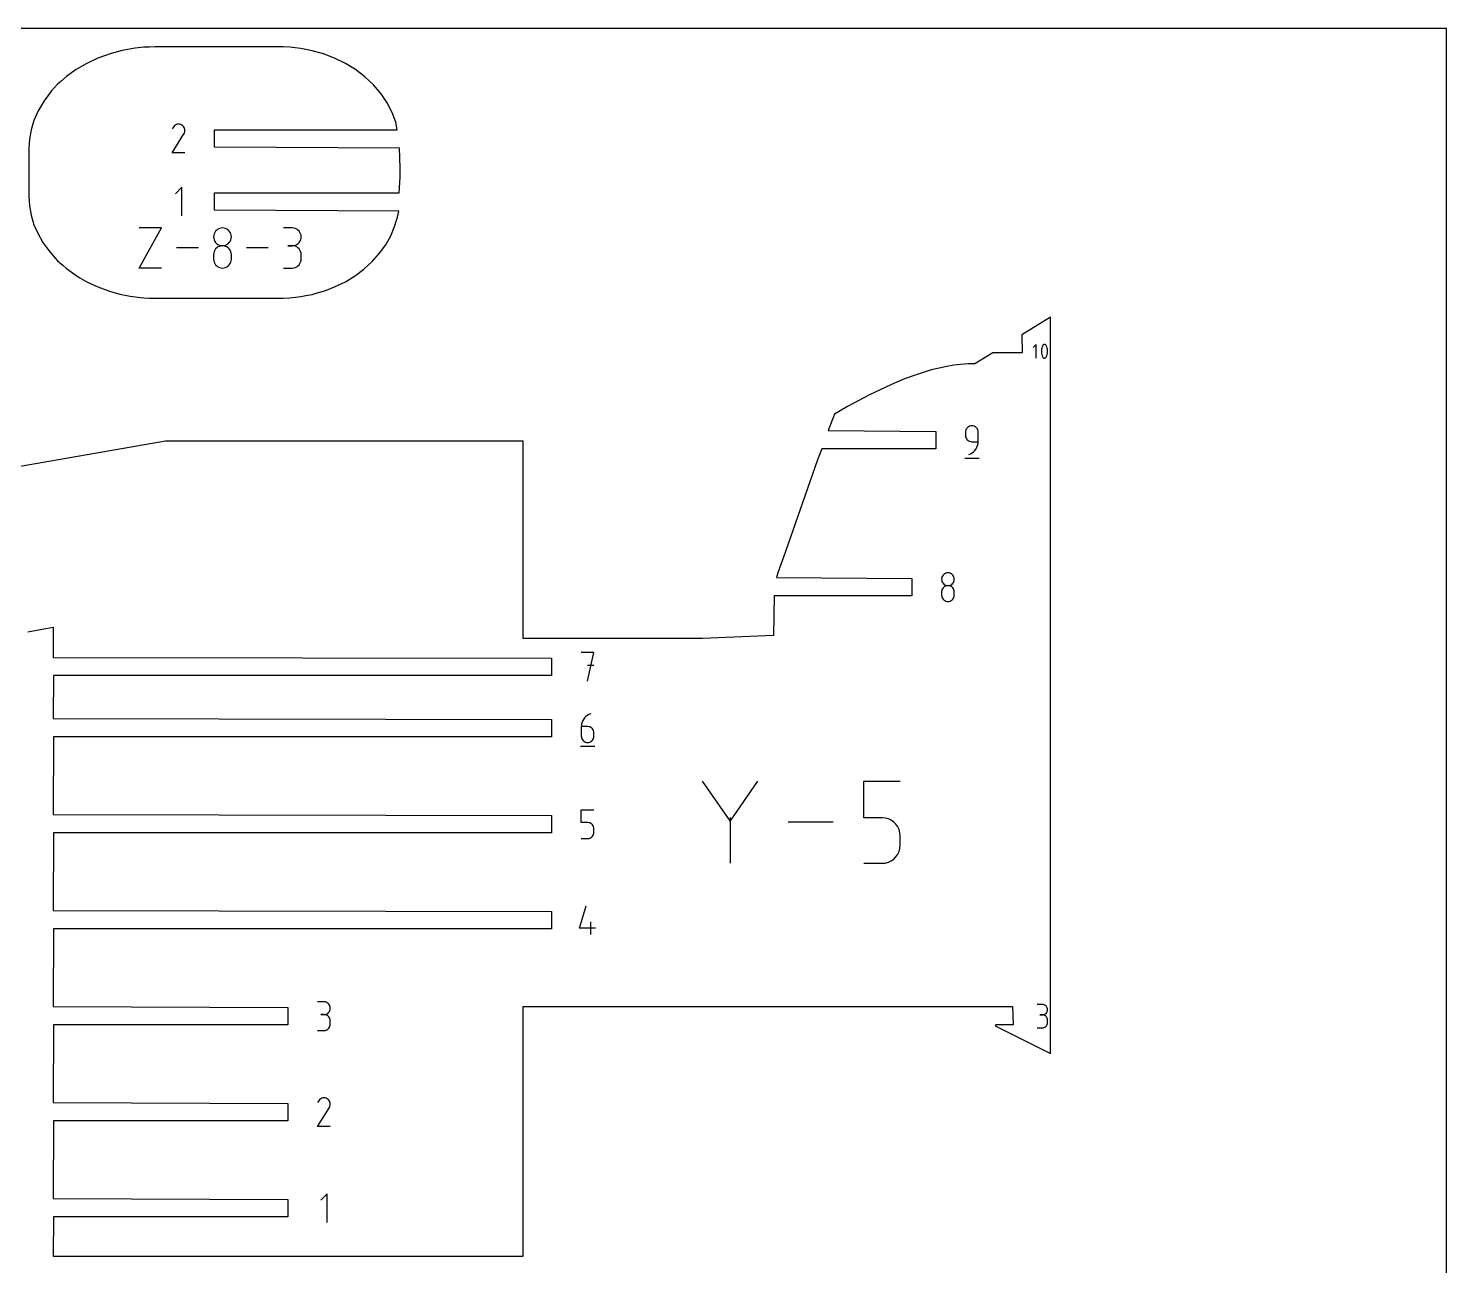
# Model space of a CAD drawing. Extents: x 0 to 450, y 0 to 500.
# Drawn here: x 212.2 to 450, y 292.6 to 500 of the extents above; entities that cross this region are included whole.
import ezdxf

# ---------------------------------------------------------------- set-up
doc = ezdxf.new("R2010")
doc.units = 0

msp = doc.modelspace()

# ---------------------------------------------------------------- linework, layer by layer
at = {"layer": 'annotation', "color": 1}
for p, q in [((236.49771, 483.406353), (236.357737, 483.137847)), ((236.608789, 483.563866), (236.49771, 483.406353)), ((236.74206, 483.695352), (236.608789, 483.563866)), ((236.893468, 483.799759), (236.74206, 483.695352)), ((237.058961, 483.876034), (236.893468, 483.799759)), ((237.234485, 483.923124), (237.058961, 483.876034)), ((237.415987, 483.939977), (237.234485, 483.923124)), ((237.599414, 483.925538), (237.415987, 483.939977)), ((237.780713, 483.878756), (237.599414, 483.925538)), ((237.955831, 483.798577), (237.780713, 483.878756)), ((238.112455, 483.687359), (237.955831, 483.798577)), ((237.955831, 483.798577), (237.955831, 483.798577)), ((238.24341, 483.553898), (238.112455, 483.687359)), ((238.347531, 483.402284), (238.24341, 483.553898)), ((238.423654, 483.236608), (238.347531, 483.402284)), ((238.470614, 483.06096), (238.423654, 483.236608)), ((238.424874, 482.515088), (238.472388, 482.69611)), ((238.487247, 482.879431), (238.470614, 483.06096)), ((238.472388, 482.69611), (238.487247, 482.879431)), ((236.354727, 479.140055), (238.324576, 482.311257)), ((238.324576, 482.311257), (238.32693, 482.314171)), ((238.324576, 482.311257), (238.324576, 482.311257)), ((238.32693, 482.314171), (238.329189, 482.31711)), ((238.329189, 482.31711), (238.331365, 482.320098)), ((238.331365, 482.320098), (238.333475, 482.323161)), ((238.333475, 482.323161), (238.335532, 482.326323)), ((238.335532, 482.326323), (238.337553, 482.329608)), ((238.337553, 482.329608), (238.339551, 482.333042)), ((238.339551, 482.333042), (238.341541, 482.33665)), ((238.341541, 482.33665), (238.34354, 482.340456)), ((238.34354, 482.340456), (238.424874, 482.515088)), ((238.34354, 482.340456), (238.34354, 482.340456)), ((238.486522, 479.140055), (236.354727, 479.140055)), ((237.954905, 473.35857), (236.887804, 472.291167)), ((237.954905, 468.55857), (237.954905, 473.35857)), ((230.84086, 459.82854), (234.572944, 466.55)), ((234.572944, 466.55), (230.84086, 466.55)), ((243.640621, 466.01058), (243.493247, 465.802476)), ((243.820606, 466.190424), (243.640621, 466.01058)), ((244.028959, 466.337736), (243.820606, 466.190424)), ((244.261438, 466.448247), (244.028959, 466.337736)), ((244.513799, 466.517685), (244.261438, 466.448247)), ((244.781799, 466.54178), (244.513799, 466.517685)), ((245.049799, 466.517685), (244.781799, 466.54178)), ((244.781799, 466.54178), (244.781799, 466.54178)), ((245.30216, 466.448247), (245.049799, 466.517685)), ((245.534638, 466.337736), (245.30216, 466.448247)), ((245.742991, 466.190424), (245.534638, 466.337736)), ((245.922977, 466.01058), (245.742991, 466.190424)), ((246.070351, 465.802476), (245.922977, 466.01058)), ((256.483234, 466.542202), (254.990653, 466.542202)), ((256.751678, 466.518107), (256.483234, 466.542202)), ((257.004275, 466.448668), (256.751678, 466.518107)), ((257.236823, 466.338158), (257.004275, 466.448668)), ((257.445121, 466.190845), (257.236823, 466.338158)), ((257.624967, 466.011002), (257.445121, 466.190845)), ((257.772161, 465.802898), (257.624967, 466.011002)), ((243.313302, 465.318569), (243.289218, 465.051307)), ((243.289218, 465.051307), (243.289218, 465.051307)), ((243.289218, 465.051307), (243.313316, 464.782791)), ((243.382726, 465.570382), (243.313302, 465.318569)), ((243.313316, 464.782791), (243.382775, 464.53)), ((243.493247, 465.802476), (243.382726, 465.570382)), ((243.382775, 464.53), (243.49334, 464.297172)), ((243.49334, 464.297172), (243.64076, 464.088542)), ((243.64076, 464.088542), (243.82078, 463.908346)), ((243.82078, 463.908346), (244.029147, 463.760819)), ((244.029147, 463.760819), (244.261608, 463.650199)), ((244.261608, 463.650199), (244.51391, 463.58072)), ((245.049688, 463.58072), (245.30199, 463.650199)), ((245.30199, 463.650199), (245.534451, 463.760819)), ((245.534451, 463.760819), (245.742818, 463.908346)), ((245.742818, 463.908346), (245.922838, 464.088542)), ((245.922838, 464.088542), (246.070257, 464.297172)), ((246.070257, 464.297172), (246.180823, 464.53)), ((246.180871, 465.570382), (246.070351, 465.802476)), ((246.180823, 464.53), (246.250281, 464.782791)), ((246.250295, 465.318569), (246.180871, 465.570382)), ((246.250281, 464.782791), (246.274379, 465.051307)), ((246.274379, 465.051307), (246.250295, 465.318569)), ((246.274379, 465.051307), (246.274379, 465.051307)), ((256.751678, 463.581142), (257.004275, 463.65062)), ((257.004275, 463.65062), (257.236823, 463.761241)), ((257.236823, 463.761241), (257.445121, 463.908767)), ((257.445121, 463.908767), (257.624967, 464.088963)), ((257.624967, 464.088963), (257.772161, 464.297594)), ((257.882501, 465.570804), (257.772161, 465.802898)), ((257.772161, 464.297594), (257.882501, 464.530422)), ((257.951786, 465.318991), (257.882501, 465.570804)), ((257.882501, 464.530422), (257.951786, 464.783212)), ((257.975815, 465.051729), (257.951786, 465.318991)), ((257.951786, 464.783212), (257.975815, 465.051729)), ((257.975815, 465.051729), (257.975815, 465.051729)), ((240.769303, 463.18927), (237.094124, 463.18927)), ((243.313302, 462.330744), (243.289218, 462.062353)), ((243.289218, 462.062353), (243.289218, 461.318802)), ((243.289218, 461.318802), (243.289218, 461.318802)), ((243.289218, 461.318802), (243.313316, 461.05043)), ((243.382726, 462.583436), (243.313302, 462.330744)), ((243.493247, 462.816191), (243.382726, 462.583436)), ((243.640621, 463.024769), (243.493247, 462.816191)), ((243.820606, 463.20493), (243.640621, 463.024769)), ((244.028959, 463.352435), (243.820606, 463.20493)), ((244.261438, 463.463044), (244.028959, 463.352435)), ((244.513799, 463.532519), (244.261438, 463.463044)), ((244.781799, 463.556619), (244.513799, 463.532519)), ((244.51391, 463.58072), (244.781799, 463.556619)), ((244.781799, 463.556619), (245.049688, 463.58072)), ((245.049799, 463.532533), (244.781799, 463.556619)), ((244.781799, 463.556619), (244.781799, 463.556619)), ((244.781799, 463.556619), (244.781799, 463.556619)), ((245.30216, 463.463093), (245.049799, 463.532533)), ((245.534638, 463.352528), (245.30216, 463.463093)), ((245.742991, 463.205069), (245.534638, 463.352528)), ((245.922977, 463.024942), (245.742991, 463.205069)), ((246.070351, 462.816378), (245.922977, 463.024942)), ((246.180871, 462.583606), (246.070351, 462.816378)), ((246.250295, 462.330855), (246.180871, 462.583606)), ((246.250281, 461.05043), (246.274379, 461.318802)), ((246.274379, 462.062353), (246.250295, 462.330855)), ((246.274379, 461.318802), (246.274379, 462.062353)), ((246.274379, 462.062353), (246.274379, 462.062353)), ((252.470738, 463.18927), (248.795559, 463.18927)), ((256.483234, 463.557041), (255.73589, 463.557041)), ((255.73589, 463.557041), (256.483234, 463.557041)), ((256.483234, 463.557041), (256.751678, 463.581142)), ((256.751678, 463.532946), (256.483234, 463.557041)), ((256.483234, 463.557041), (256.483234, 463.557041)), ((257.004275, 463.463507), (256.751678, 463.532946)), ((257.236823, 463.352997), (257.004275, 463.463507)), ((257.445121, 463.205684), (257.236823, 463.352997)), ((257.624967, 463.025841), (257.445121, 463.205684)), ((257.772161, 462.817737), (257.624967, 463.025841)), ((257.882501, 462.585643), (257.772161, 462.817737)), ((257.951786, 462.333829), (257.882501, 462.585643)), ((257.975815, 462.066568), (257.951786, 462.333829)), ((257.951786, 461.051851), (257.975815, 461.319224)), ((257.975815, 461.319224), (257.975815, 462.066568)), ((257.975815, 462.066568), (257.975815, 462.066568)), ((234.572944, 459.82854), (230.84086, 459.82854)), ((243.313316, 461.05043), (243.382775, 460.798027)), ((243.382775, 460.798027), (243.49334, 460.56576)), ((243.49334, 460.56576), (243.64076, 460.357794)), ((243.64076, 460.357794), (243.82078, 460.178298)), ((243.82078, 460.178298), (244.029147, 460.031436)), ((244.029147, 460.031436), (244.261608, 459.921377)), ((244.261608, 459.921377), (244.51391, 459.852285)), ((244.51391, 459.852285), (244.781799, 459.828329)), ((244.781799, 459.828329), (245.049688, 459.852285)), ((244.781799, 459.828329), (244.781799, 459.828329)), ((245.049688, 459.852285), (245.30199, 459.921377)), ((245.30199, 459.921377), (245.534451, 460.031436)), ((245.534451, 460.031436), (245.742818, 460.178298)), ((245.742818, 460.178298), (245.922838, 460.357794)), ((245.922838, 460.357794), (246.070257, 460.56576)), ((246.070257, 460.56576), (246.180823, 460.798027)), ((246.180823, 460.798027), (246.250281, 461.05043)), ((254.990653, 459.828751), (256.483234, 459.828751)), ((256.483234, 459.828751), (256.751678, 459.852832)), ((256.483234, 459.828751), (256.483234, 459.828751)), ((256.751678, 459.852832), (257.004275, 459.922235)), ((257.004275, 459.922235), (257.236823, 460.032701)), ((257.236823, 460.032701), (257.445121, 460.179968)), ((257.445121, 460.179968), (257.624967, 460.359777)), ((257.624967, 460.359777), (257.772161, 460.567867)), ((257.772161, 460.567867), (257.882501, 460.799979)), ((257.882501, 460.799979), (257.951786, 461.051851)), ((381.211509, 447.021768), (380.700592, 446.510707)), ((381.211509, 444.723577), (381.211509, 447.021768)), ((382.45128, 446.991742), (382.403368, 446.965507)), ((382.502825, 447.009464), (382.45128, 446.991742)), ((382.556779, 447.018266), (382.502825, 447.009464)), ((382.611919, 447.017741), (382.556779, 447.018266)), ((382.667019, 447.007482), (382.611919, 447.017741)), ((382.720856, 446.987082), (382.667019, 447.007482)), ((382.741466, 446.976252), (382.720856, 446.987082)), ((382.720856, 446.987082), (382.720856, 446.987082)), ((382.095457, 446.201957), (382.073432, 445.981863)), ((382.073432, 445.981863), (382.073432, 445.760861)), ((382.073432, 445.760861), (382.095457, 445.54065)), ((382.139505, 446.419442), (382.095457, 446.201957)), ((382.095457, 445.54065), (382.139505, 445.322929)), ((382.205577, 446.632619), (382.139505, 446.419442)), ((382.139505, 445.322929), (382.205577, 445.1094)), ((382.293674, 446.839788), (382.205577, 446.632619)), ((382.205577, 445.1094), (382.293674, 444.901761)), ((382.323341, 446.889123), (382.293674, 446.839788)), ((382.293674, 446.839788), (382.293674, 446.839788)), ((382.293674, 444.901761), (382.293674, 444.901761)), ((382.293674, 444.901761), (382.304891, 444.880852)), ((382.304891, 444.880852), (382.31756, 444.860922)), ((382.31756, 444.860922), (382.331627, 444.84203)), ((382.360314, 446.931164), (382.323341, 446.889123)), ((382.331627, 444.84203), (382.347039, 444.824238)), ((382.347039, 444.824238), (382.363743, 444.807607)), ((382.403368, 446.965507), (382.360314, 446.931164)), ((382.363743, 444.807607), (382.381686, 444.792196)), ((382.381686, 444.792196), (382.400813, 444.778066)), ((382.400813, 444.778066), (382.421072, 444.765277)), ((382.421072, 444.765277), (382.44241, 444.753891)), ((382.44241, 444.753891), (382.44241, 444.753891)), ((382.44241, 444.753891), (382.495822, 444.733924)), ((382.495822, 444.733924), (382.550602, 444.724004)), ((382.550602, 444.724004), (382.605509, 444.723726)), ((382.605509, 444.723726), (382.659306, 444.732687)), ((382.659306, 444.732687), (382.710755, 444.750481)), ((382.710755, 444.750481), (382.758616, 444.776705)), ((382.761242, 446.963812), (382.741466, 446.976252)), ((382.758616, 444.776705), (382.801652, 444.810953)), ((382.780091, 446.949861), (382.761242, 446.963812)), ((382.797914, 446.934497), (382.780091, 446.949861)), ((382.814616, 446.917819), (382.797914, 446.934497)), ((382.801652, 444.810953), (382.838624, 444.852821)), ((382.830101, 446.899925), (382.814616, 446.917819)), ((382.844274, 446.880914), (382.830101, 446.899925)), ((382.838624, 444.852821), (382.868294, 444.901905)), ((382.857036, 446.860883), (382.844274, 446.880914)), ((382.868294, 446.839932), (382.857036, 446.860883)), ((382.956818, 446.632336), (382.868294, 446.839932)), ((382.868294, 446.839932), (382.868294, 446.839932)), ((382.868294, 444.901905), (382.956818, 445.109117)), ((382.868294, 444.901905), (382.868294, 444.901905)), ((383.023211, 446.418839), (382.956818, 446.632336)), ((382.956818, 445.109117), (383.023211, 445.322326)), ((383.067473, 446.20114), (383.023211, 446.418839)), ((383.023211, 445.322326), (383.067473, 445.539833)), ((383.089604, 445.98094), (383.067473, 446.20114)), ((383.067473, 445.539833), (383.089604, 445.759937)), ((383.089604, 445.759937), (383.089604, 445.98094)), ((369.489102, 432.850878), (369.410143, 432.684608)), ((369.594378, 432.999867), (369.489102, 432.850878)), ((369.722936, 433.128551), (369.594378, 432.999867)), ((369.871738, 433.233904), (369.722936, 433.128551)), ((370.037745, 433.312901), (369.871738, 433.233904)), ((370.217922, 433.362518), (370.037745, 433.312901)), ((370.409229, 433.379729), (370.217922, 433.362518)), ((370.600934, 433.362518), (370.409229, 433.379729)), ((370.409229, 433.379729), (370.409229, 433.379729)), ((370.781321, 433.312901), (370.600934, 433.362518)), ((370.94739, 433.233904), (370.781321, 433.312901)), ((371.096142, 433.128551), (370.94739, 433.233904)), ((371.224576, 432.999867), (371.096142, 433.128551)), ((371.329691, 432.850878), (371.224576, 432.999867)), ((371.408489, 432.684608), (371.329691, 432.850878)), ((369.360541, 432.504082), (369.343332, 432.312327)), ((369.343332, 432.312327), (369.343332, 431.778625)), ((369.343332, 431.778625), (369.343332, 431.778625)), ((369.343332, 431.778625), (369.360541, 431.58688)), ((369.410143, 432.684608), (369.360541, 432.504082)), ((369.360541, 431.58688), (369.410143, 431.406382)), ((369.410143, 431.406382), (369.489102, 431.240152)), ((369.489102, 431.240152), (369.594378, 431.091211)), ((369.594378, 431.091211), (369.722936, 430.962577)), ((369.722936, 430.962577), (369.871738, 430.857271)), ((369.871738, 430.857271), (370.037745, 430.778314)), ((370.037745, 430.778314), (370.217922, 430.728725)), ((370.217922, 430.728725), (370.409229, 430.711524)), ((370.409229, 430.711524), (371.475127, 430.711524)), ((371.382657, 430.076825), (371.451527, 430.387893)), ((371.457967, 432.504082), (371.408489, 432.684608)), ((371.451527, 430.387893), (371.475127, 430.711524)), ((371.475127, 432.312327), (371.457967, 432.504082)), ((371.475127, 430.711524), (371.475127, 432.312327)), ((371.475127, 432.312327), (371.475127, 432.312327)), ((369.210132, 427.979729), (371.610132, 427.979729)), ((369.875829, 428.579729), (370.180644, 428.693318)), ((369.875829, 428.579729), (369.875829, 428.579729)), ((370.180644, 428.693318), (370.460427, 428.846855)), ((370.460427, 428.846855), (370.712285, 429.036426)), ((370.712285, 429.036426), (370.933329, 429.258121)), ((370.933329, 429.258121), (371.120666, 429.508027)), ((371.120666, 429.508027), (371.271406, 429.782232)), ((371.271406, 429.782232), (371.382657, 430.076825)), ((365.349539, 407.856428), (365.33234, 407.665568)), ((365.33234, 407.665568), (365.33234, 407.665568)), ((365.33234, 407.665568), (365.349549, 407.473812)), ((365.399117, 408.036255), (365.349539, 407.856428)), ((365.349549, 407.473812), (365.399151, 407.293287)), ((365.478043, 408.202), (365.399117, 408.036255)), ((365.399151, 407.293287), (365.47811, 407.127017)), ((365.583287, 408.350614), (365.478043, 408.202)), ((365.47811, 407.127017), (365.583386, 406.978028)), ((365.71182, 408.479046), (365.583287, 408.350614)), ((365.583386, 406.978028), (365.711944, 406.849344)), ((365.860612, 408.584246), (365.71182, 408.479046)), ((365.711944, 406.849344), (365.860745, 406.743991)), ((366.026632, 408.663165), (365.860612, 408.584246)), ((365.860745, 406.743991), (366.026753, 406.664993)), ((366.20685, 408.712753), (366.026632, 408.663165)), ((366.20685, 406.580954), (366.026632, 406.531341)), ((366.026753, 406.664993), (366.206929, 406.615376)), ((366.398237, 408.72996), (366.20685, 408.712753)), ((366.398237, 406.598165), (366.20685, 406.580954)), ((366.206929, 406.615376), (366.398237, 406.598165)), ((366.589624, 408.712753), (366.398237, 408.72996)), ((366.398237, 408.72996), (366.398237, 408.72996)), ((366.398237, 406.598165), (366.589545, 406.615376)), ((366.589624, 406.580964), (366.398237, 406.598165)), ((366.398237, 406.598165), (366.398237, 406.598165)), ((366.398237, 406.598165), (366.398237, 406.598165)), ((366.589545, 406.615376), (366.769721, 406.664993)), ((366.769843, 408.663165), (366.589624, 408.712753)), ((366.769843, 406.531375), (366.589624, 406.580964)), ((366.769721, 406.664993), (366.935729, 406.743991)), ((366.935863, 408.584246), (366.769843, 408.663165)), ((366.935729, 406.743991), (367.08453, 406.849344)), ((367.084654, 408.479046), (366.935863, 408.584246)), ((367.08453, 406.849344), (367.213088, 406.978028)), ((367.213187, 408.350614), (367.084654, 408.479046)), ((367.213088, 406.978028), (367.318365, 407.127017)), ((367.318432, 408.202), (367.213187, 408.350614)), ((367.318365, 407.127017), (367.397323, 407.293287)), ((367.397358, 408.036255), (367.318432, 408.202)), ((367.397323, 407.293287), (367.446925, 407.473812)), ((367.446935, 407.856428), (367.397358, 408.036255)), ((367.446925, 407.473812), (367.464135, 407.665568)), ((367.464135, 407.665568), (367.446935, 407.856428)), ((367.464135, 407.665568), (367.464135, 407.665568)), ((365.349539, 405.72273), (365.33234, 405.531064)), ((365.33234, 405.531064), (365.33234, 405.000072)), ((365.33234, 405.000072), (365.33234, 405.000072)), ((365.33234, 405.000072), (365.349549, 404.808419)), ((365.399117, 405.903186), (365.349539, 405.72273)), ((365.349549, 404.808419), (365.399151, 404.62817)), ((365.478043, 406.069403), (365.399117, 405.903186)), ((365.399151, 404.62817), (365.47811, 404.462301)), ((365.583287, 406.218355), (365.478043, 406.069403)), ((365.47811, 404.462301), (365.583386, 404.313787)), ((365.71182, 406.347013), (365.583287, 406.218355)), ((365.583386, 404.313787), (365.711944, 404.185603)), ((365.860612, 406.452351), (365.71182, 406.347013)), ((365.711944, 404.185603), (365.860745, 404.080724)), ((366.026632, 406.531341), (365.860612, 406.452351)), ((366.935863, 406.452418), (366.769843, 406.531375)), ((366.935729, 404.080724), (367.08453, 404.185603)), ((367.084654, 406.347112), (366.935863, 406.452418)), ((367.08453, 404.185603), (367.213088, 404.313787)), ((367.213187, 406.218478), (367.084654, 406.347112)), ((367.213088, 404.313787), (367.318365, 404.462301)), ((367.318432, 406.069537), (367.213187, 406.218478)), ((367.318365, 404.462301), (367.397323, 404.62817)), ((367.397358, 405.903307), (367.318432, 406.069537)), ((367.397323, 404.62817), (367.446925, 404.808419)), ((367.446935, 405.722809), (367.397358, 405.903307)), ((367.446925, 404.808419), (367.464135, 405.000072)), ((367.464135, 405.531064), (367.446935, 405.722809)), ((367.464135, 405.000072), (367.464135, 405.531064)), ((367.464135, 405.531064), (367.464135, 405.531064)), ((365.860745, 404.080724), (366.026753, 404.002127)), ((366.026753, 404.002127), (366.206929, 403.952787)), ((366.206929, 403.952787), (366.398237, 403.935679)), ((366.398237, 403.935679), (366.589545, 403.952787)), ((366.398237, 403.935679), (366.398237, 403.935679)), ((366.589545, 403.952787), (366.769721, 404.002127)), ((366.769721, 404.002127), (366.935729, 404.080724)), ((307.062551, 395.353446), (304.928047, 395.353446)), ((305.99545, 390.553446), (307.062551, 395.353446)), ((307.062551, 393.215932), (305.99545, 393.215932)), ((304.953154, 383.287827), (304.929552, 382.963385)), ((304.929552, 382.963385), (304.929552, 381.368001)), ((305.99545, 382.963385), (304.929552, 382.963385)), ((305.022042, 383.599552), (304.953154, 383.287827)), ((305.13334, 383.894695), (305.022042, 383.599552)), ((305.284171, 384.169391), (305.13334, 383.894695)), ((305.47166, 384.419776), (305.284171, 384.169391)), ((305.692929, 384.641984), (305.47166, 384.419776)), ((305.945102, 384.83215), (305.692929, 384.641984)), ((306.225303, 384.98641), (305.945102, 384.83215)), ((306.187154, 382.946277), (305.99545, 382.963385)), ((306.367541, 382.896937), (306.187154, 382.946277)), ((306.530656, 385.100899), (306.225303, 384.98641)), ((306.53361, 382.81834), (306.367541, 382.896937)), ((306.530656, 385.100899), (306.530656, 385.100899)), ((306.682362, 382.713462), (306.53361, 382.81834)), ((304.929552, 381.368001), (304.929552, 381.368001)), ((304.929552, 381.368001), (304.946761, 381.176255)), ((304.946761, 381.176255), (304.996364, 380.995757)), ((304.996364, 380.995757), (305.075322, 380.829528)), ((305.075322, 380.829528), (305.180599, 380.680586)), ((305.180599, 380.680586), (305.309156, 380.551952)), ((305.309156, 380.551952), (305.457958, 380.446647)), ((305.457958, 380.446647), (305.623965, 380.367689)), ((306.367541, 380.367689), (306.53361, 380.446647)), ((306.53361, 380.446647), (306.682362, 380.551952)), ((306.810796, 382.585278), (306.682362, 382.713462)), ((306.682362, 380.551952), (306.810796, 380.680586)), ((306.915912, 382.436763), (306.810796, 382.585278)), ((306.810796, 380.680586), (306.915912, 380.829528)), ((306.994709, 382.270894), (306.915912, 382.436763)), ((306.915912, 380.829528), (306.994709, 380.995757)), ((307.044188, 382.090645), (306.994709, 382.270894)), ((306.994709, 380.995757), (307.044188, 381.176255)), ((307.061347, 381.898993), (307.044188, 382.090645)), ((307.044188, 381.176255), (307.061347, 381.368001)), ((307.061347, 381.368001), (307.061347, 381.898993)), ((307.061347, 381.898993), (307.061347, 381.898993)), ((304.796052, 379.700899), (307.196052, 379.700899)), ((305.623965, 380.367689), (305.804142, 380.3181)), ((305.804142, 380.3181), (305.99545, 380.300899)), ((305.99545, 380.300899), (306.187154, 380.3181)), ((305.99545, 380.300899), (305.99545, 380.300899)), ((306.187154, 380.3181), (306.367541, 380.367689)), ((329.869079, 367.159509), (325.281161, 373.794266)), ((334.456135, 373.794266), (329.869079, 367.159509)), ((352.292866, 367.668847), (352.292866, 373.793835)), ((352.292866, 373.793835), (358.401465, 373.793835)), ((304.929552, 366.870442), (304.929552, 369.007956)), ((304.929552, 369.007956), (307.061347, 369.007956)), ((305.99545, 366.870442), (304.929552, 366.870442)), ((306.186837, 366.853334), (305.99545, 366.870442)), ((306.367055, 366.803994), (306.186837, 366.853334)), ((306.533075, 366.725397), (306.367055, 366.803994)), ((306.681867, 366.620518), (306.533075, 366.725397)), ((306.8104, 366.492334), (306.681867, 366.620518)), ((306.915644, 366.34382), (306.8104, 366.492334)), ((306.99457, 366.177951), (306.915644, 366.34382)), ((307.044148, 365.997702), (306.99457, 366.177951)), ((329.869079, 367.69343), (329.869079, 360.039136)), ((347.136309, 366.916701), (339.615711, 366.916701)), ((355.347166, 367.668847), (352.292866, 367.668847)), ((355.89558, 367.619824), (355.347166, 367.668847)), ((356.411991, 367.478442), (355.89558, 367.619824)), ((356.887717, 367.253224), (356.411991, 367.478442)), ((357.314075, 366.952698), (356.887717, 367.253224)), ((357.682382, 366.585391), (357.314075, 366.952698)), ((357.983958, 366.159827), (357.682382, 366.585391)), ((358.210118, 365.684533), (357.983958, 366.159827)), ((304.929552, 364.207956), (305.99545, 364.207956)), ((305.99545, 364.207956), (306.186758, 364.225157)), ((305.99545, 364.207956), (305.99545, 364.207956)), ((306.186758, 364.225157), (306.366934, 364.274746)), ((306.366934, 364.274746), (306.532942, 364.353703)), ((306.532942, 364.353703), (306.681743, 364.459009)), ((306.681743, 364.459009), (306.810301, 364.587643)), ((306.810301, 364.587643), (306.915577, 364.736584)), ((306.915577, 364.736584), (306.994536, 364.902814)), ((306.994536, 364.902814), (307.044138, 365.083312)), ((307.044138, 365.083312), (307.061347, 365.275057)), ((307.061347, 365.806049), (307.044148, 365.997702)), ((307.061347, 365.275057), (307.061347, 365.806049)), ((307.061347, 365.806049), (307.061347, 365.806049)), ((358.352181, 365.168035), (358.210118, 365.684533)), ((358.401465, 364.61886), (358.352181, 365.168035)), ((358.401465, 363.097317), (358.401465, 364.61886)), ((358.401465, 364.61886), (358.401465, 364.61886)), ((357.682099, 361.127549), (357.983766, 361.554337)), ((357.983766, 361.554337), (358.210019, 362.030664)), ((358.210019, 362.030664), (358.352153, 362.547875)), ((358.352153, 362.547875), (358.401465, 363.097317)), ((352.292866, 360.039567), (355.347166, 360.039567)), ((355.347166, 360.039567), (355.895353, 360.088855)), ((355.347166, 360.039567), (355.347166, 360.039567)), ((355.895353, 360.088855), (356.411643, 360.230952)), ((356.411643, 360.230952), (356.887334, 360.457202)), ((356.887334, 360.457202), (357.31372, 360.758952)), ((357.31372, 360.758952), (357.682099, 361.127549)), ((304.662852, 349.182114), (305.727245, 352.915012)), ((306.529151, 348.115012), (306.529151, 350.246807)), ((307.328047, 349.182114), (304.662852, 349.182114)), ((261.797106, 336.8165), (260.731209, 336.8165)), ((261.98881, 336.799293), (261.797106, 336.8165)), ((262.169197, 336.749705), (261.98881, 336.799293)), ((262.335267, 336.670786), (262.169197, 336.749705)), ((262.484019, 336.565586), (262.335267, 336.670786)), ((262.612452, 336.437154), (262.484019, 336.565586)), ((262.717568, 336.288541), (262.612452, 336.437154)), ((262.796365, 336.122795), (262.717568, 336.288541)), ((262.717568, 335.213557), (262.796365, 335.379827)), ((262.845844, 335.942968), (262.796365, 336.122795)), ((262.796365, 335.379827), (262.845844, 335.560352)), ((262.863003, 335.752108), (262.845844, 335.942968)), ((262.845844, 335.560352), (262.863003, 335.752108)), ((262.863003, 335.752108), (262.863003, 335.752108)), ((382.23366, 336.364323), (381.369053, 336.364323)), ((382.389162, 336.350365), (382.23366, 336.364323)), ((382.535484, 336.310142), (382.389162, 336.350365)), ((382.670192, 336.246126), (382.535484, 336.310142)), ((382.790852, 336.160793), (382.670192, 336.246126)), ((382.895032, 336.056614), (382.790852, 336.160793)), ((382.980297, 335.936066), (382.895032, 336.056614)), ((383.044214, 335.801621), (382.980297, 335.936066)), ((383.084349, 335.655753), (383.044214, 335.801621)), ((383.044214, 335.198959), (383.084349, 335.345393)), ((383.098268, 335.500936), (383.084349, 335.655753)), ((383.084349, 335.345393), (383.098268, 335.500936)), ((383.098268, 335.500936), (383.098268, 335.500936)), ((261.797106, 334.684705), (261.263405, 334.684705)), ((261.263405, 334.684705), (261.797106, 334.684705)), ((261.797106, 334.684705), (261.98881, 334.701917)), ((261.98881, 334.667498), (261.797106, 334.684705)), ((261.797106, 334.684705), (261.797106, 334.684705)), ((261.98881, 334.701917), (262.169197, 334.751534)), ((262.169197, 334.617911), (261.98881, 334.667498)), ((262.169197, 334.751534), (262.335267, 334.830531)), ((262.335267, 334.538991), (262.169197, 334.617911)), ((262.335267, 334.830531), (262.484019, 334.935884)), ((262.484019, 334.433791), (262.335267, 334.538991)), ((262.484019, 334.935884), (262.612452, 335.064568)), ((262.612452, 334.305359), (262.484019, 334.433791)), ((262.612452, 335.064568), (262.717568, 335.213557)), ((262.717568, 334.156746), (262.612452, 334.305359)), ((262.796365, 333.991), (262.717568, 334.156746)), ((262.845844, 333.811173), (262.796365, 333.991)), ((262.796365, 332.715803), (262.845844, 332.895673)), ((262.863003, 333.620313), (262.845844, 333.811173)), ((262.845844, 332.895673), (262.863003, 333.086612)), ((262.863003, 333.086612), (262.863003, 333.620313)), ((262.863003, 333.620313), (262.863003, 333.620313)), ((382.23366, 334.635108), (381.800746, 334.635108)), ((381.800746, 334.635108), (382.23366, 334.635108)), ((382.23366, 334.635108), (382.389162, 334.649069)), ((382.389162, 334.62115), (382.23366, 334.635108)), ((382.23366, 334.635108), (382.23366, 334.635108)), ((382.389162, 334.649069), (382.535484, 334.689316)), ((382.535484, 334.580927), (382.389162, 334.62115)), ((382.535484, 334.689316), (382.670192, 334.753395)), ((382.670192, 334.516911), (382.535484, 334.580927)), ((382.670192, 334.753395), (382.790852, 334.838852)), ((382.790852, 334.431578), (382.670192, 334.516911)), ((382.790852, 334.838852), (382.895032, 334.943235)), ((382.895032, 334.327399), (382.790852, 334.431578)), ((382.895032, 334.943235), (382.980297, 335.064088)), ((382.980297, 334.206851), (382.895032, 334.327399)), ((382.895032, 332.783028), (382.980297, 332.903569)), ((382.980297, 335.064088), (383.044214, 335.198959)), ((383.044214, 334.072406), (382.980297, 334.206851)), ((382.980297, 332.903569), (383.044214, 333.038024)), ((383.084349, 333.926538), (383.044214, 334.072406)), ((383.044214, 333.038024), (383.084349, 333.183926)), ((383.098268, 333.771721), (383.084349, 333.926538)), ((383.084349, 333.183926), (383.098268, 333.338807)), ((383.098268, 333.338807), (383.098268, 333.771721)), ((383.098268, 333.771721), (383.098268, 333.771721)), ((260.731209, 332.02222), (261.797106, 332.02222)), ((261.797106, 332.02222), (261.98881, 332.039417)), ((261.797106, 332.02222), (261.797106, 332.02222)), ((261.98881, 332.039417), (262.169197, 332.08898)), ((262.169197, 332.08898), (262.335267, 332.167867)), ((262.335267, 332.167867), (262.484019, 332.273035)), ((262.484019, 332.273035), (262.612452, 332.401442)), ((262.612452, 332.401442), (262.717568, 332.550045)), ((262.717568, 332.550045), (262.796365, 332.715803)), ((381.369053, 332.47542), (382.23366, 332.47542)), ((382.23366, 332.47542), (382.389162, 332.48937)), ((382.23366, 332.47542), (382.23366, 332.47542)), ((382.389162, 332.48937), (382.535484, 332.529573)), ((382.535484, 332.529573), (382.670192, 332.593563)), ((382.670192, 332.593563), (382.790852, 332.67887)), ((382.790852, 332.67887), (382.895032, 332.783028)), ((260.731208, 315.929087), (262.701057, 319.10029)), ((260.874191, 320.195386), (260.734219, 319.926879)), ((260.98527, 320.352898), (260.874191, 320.195386)), ((261.118541, 320.484384), (260.98527, 320.352898)), ((261.269949, 320.588791), (261.118541, 320.484384)), ((261.435442, 320.665066), (261.269949, 320.588791)), ((261.610966, 320.712156), (261.435442, 320.665066)), ((261.792468, 320.729009), (261.610966, 320.712156)), ((261.975895, 320.71457), (261.792468, 320.729009)), ((262.157194, 320.667788), (261.975895, 320.71457)), ((262.332312, 320.587609), (262.157194, 320.667788)), ((262.488936, 320.476391), (262.332312, 320.587609)), ((262.332312, 320.587609), (262.332312, 320.587609)), ((262.619891, 320.34293), (262.488936, 320.476391)), ((262.724012, 320.191316), (262.619891, 320.34293)), ((262.701057, 319.10029), (262.703412, 319.103204)), ((262.701057, 319.10029), (262.701057, 319.10029)), ((262.703412, 319.103204), (262.70567, 319.106142)), ((262.70567, 319.106142), (262.707846, 319.109131)), ((262.707846, 319.109131), (262.709956, 319.112193)), ((262.709956, 319.112193), (262.712013, 319.115355)), ((262.712013, 319.115355), (262.714034, 319.11864)), ((262.714034, 319.11864), (262.716032, 319.122075)), ((262.716032, 319.122075), (262.718023, 319.125682)), ((262.718023, 319.125682), (262.720021, 319.129488)), ((262.720021, 319.129488), (262.801355, 319.30412)), ((262.720021, 319.129488), (262.720021, 319.129488)), ((262.800135, 320.02564), (262.724012, 320.191316)), ((262.847095, 319.849992), (262.800135, 320.02564)), ((262.801355, 319.30412), (262.84887, 319.485142)), ((262.863728, 319.668463), (262.847095, 319.849992)), ((262.84887, 319.485142), (262.863728, 319.668463)), ((262.863003, 315.929087), (260.731208, 315.929087)), ((262.330807, 304.636182), (261.263706, 303.56878)), ((262.330807, 299.836182), (262.330807, 304.636182))]:
    msp.add_line(p, q, dxfattribs=at)
at = {"layer": 'boundary', "color": 5}
for p, q in [((223.908511, 495.00448), (222.035449, 494.132579)), ((226.136674, 495.787501), (223.908511, 495.00448)), ((227.996051, 496.288972), (226.136674, 495.787501)), ((230.150928, 496.669894), (227.996051, 496.288972)), ((231.611895, 496.834885), (230.150928, 496.669894)), ((232.554309, 496.868844), (231.611895, 496.834885)), ((233.468223, 496.903649), (232.554309, 496.868844)), ((237.030395, 496.903649), (233.468223, 496.903649)), ((245.209901, 496.903649), (237.030395, 496.903649)), ((251.20736, 496.903649), (245.209901, 496.903649)), ((254.212492, 496.903649), (251.20736, 496.903649)), ((254.946243, 496.877128), (254.212492, 496.903649)), ((256.071348, 496.834885), (254.946243, 496.877128)), ((256.958574, 496.733118), (256.071348, 496.834885)), ((257.946217, 496.619843), (256.958574, 496.733118)), ((259.040153, 496.405074), (257.946217, 496.619843)), ((259.843171, 496.247433), (259.040153, 496.405074)), ((261.12122, 495.88436), (259.843171, 496.247433)), ((261.734831, 495.710057), (261.12122, 495.88436)), ((263.59112, 495.00448), (261.734831, 495.710057)), ((265.380534, 494.132579), (263.59112, 495.00448)), ((219.467693, 492.528349), (218.628201, 491.924471)), ((220.265017, 493.101658), (219.467693, 492.528349)), ((221.450466, 493.792031), (220.265017, 493.101658)), ((222.035449, 494.132579), (221.450466, 493.792031)), ((267.071689, 493.101659), (265.380534, 494.132579)), ((268.663202, 491.898367), (267.071689, 493.101659)), ((217.152339, 490.618725), (216.148327, 489.521731)), ((217.686827, 491.09174), (217.152339, 490.618725)), ((218.628201, 491.924471), (217.686827, 491.09174)), ((270.101871, 490.540473), (268.663202, 491.898367)), ((271.365693, 489.052267), (270.101871, 490.540473)), ((214.877364, 487.863575), (213.882351, 486.163049)), ((216.148327, 489.521731), (214.877364, 487.863575)), ((272.413878, 487.491789), (271.365693, 489.052267)), ((273.243299, 485.889222), (272.413878, 487.491789)), ((213.882351, 486.163049), (213.179436, 484.581339)), ((273.857976, 484.273052), (273.243299, 485.889222)), ((212.692695, 482.997037), (212.411649, 481.431193)), ((213.179436, 484.581339), (212.692695, 482.997037)), ((243.471227, 480.090094), (243.471227, 482.990094)), ((243.471227, 482.990094), (274.0794, 482.990094)), ((274.0794, 482.990094), (273.857976, 484.273052)), ((212.411649, 481.431193), (212.34796, 479.925205)), ((212.34796, 479.925205), (212.321989, 475.830905)), ((274.488578, 479.903657), (243.471227, 480.090094)), ((274.547819, 476.604648), (274.488578, 479.903657)), ((212.321989, 475.830905), (212.347105, 471.805386)), ((274.551505, 475.830904), (274.547819, 476.604648)), ((274.547863, 475.055928), (274.551505, 475.830904)), ((274.407966, 472.40857), (274.547863, 475.055928)), ((212.347105, 471.805386), (212.412131, 470.230616)), ((243.471806, 469.50857), (243.471806, 472.40857)), ((243.471806, 472.40857), (274.407966, 472.40857)), ((212.412131, 470.230616), (212.693366, 468.664784)), ((212.693366, 468.664784), (213.180357, 467.080469)), ((274.327426, 469.35857), (243.471806, 469.50857)), ((274.121736, 468.333731), (274.327426, 469.35857)), ((213.180357, 467.080469), (213.818742, 465.645026)), ((272.990513, 465.236869), (273.648477, 466.775648)), ((273.648477, 466.775648), (274.121736, 468.333731)), ((213.818742, 465.645026), (214.683612, 464.093499)), ((214.683612, 464.093499), (215.649715, 462.741725)), ((271.132599, 462.310348), (272.149521, 463.740782)), ((272.149521, 463.740782), (272.990513, 465.236869)), ((215.649715, 462.741725), (216.764267, 461.466762)), ((216.764267, 461.466762), (217.151963, 461.043096)), ((269.952049, 460.967072), (271.132599, 462.310348)), ((217.151963, 461.043096), (218.016232, 460.278782)), ((218.016232, 460.278782), (218.628208, 459.737337)), ((218.628208, 459.737337), (219.393661, 459.18712)), ((219.393661, 459.18712), (220.265502, 458.560144)), ((267.072485, 458.560144), (268.465254, 459.608875)), ((268.465254, 459.608875), (269.952049, 460.967072)), ((220.265502, 458.560144), (220.883425, 458.200547)), ((220.883425, 458.200547), (222.036458, 457.529236)), ((222.036458, 457.529236), (223.910083, 456.657329)), ((223.910083, 456.657329), (225.853504, 455.951752)), ((262.210213, 456.132226), (263.591743, 456.657329)), ((263.591743, 456.657329), (265.381255, 457.529236)), ((265.381255, 457.529236), (265.573471, 457.646388)), ((265.573471, 457.646388), (267.072485, 458.560144)), ((225.853504, 455.951752), (227.583614, 455.46925)), ((227.583614, 455.46925), (229.310167, 455.11865)), ((229.310167, 455.11865), (231.035719, 454.891931)), ((231.035719, 454.891931), (231.611329, 454.826918)), ((231.611329, 454.826918), (232.577986, 454.792094)), ((232.577986, 454.792094), (233.46933, 454.75816)), ((233.46933, 454.75816), (236.942828, 454.75816)), ((236.942828, 454.75816), (244.916187, 454.75816)), ((244.916187, 454.75816), (251.108312, 454.75816)), ((251.108312, 454.75816), (254.21139, 454.75816)), ((254.21139, 454.75816), (254.969074, 454.785541)), ((254.969074, 454.785541), (256.071333, 454.826917)), ((256.071333, 454.826917), (257.011086, 454.934686)), ((257.011086, 454.934686), (257.946388, 455.04196)), ((257.946388, 455.04196), (258.735547, 455.196861)), ((258.735547, 455.196861), (259.843511, 455.414369)), ((259.843511, 455.414369), (260.475289, 455.593813)), ((260.475289, 455.593813), (261.735321, 455.951752)), ((261.735321, 455.951752), (262.210213, 456.132226)), ((383.612292, 451.583159), (378.795347, 448.623376)), ((383.612292, 447.693576), (383.612292, 451.583159)), ((378.795347, 448.623376), (378.859125, 445.622672)), ((383.612293, 429.836804), (383.612292, 447.693576)), ((373.911806, 445.622673), (370.918082, 443.783173)), ((378.859125, 445.622672), (373.911806, 445.622673)), ((362.098902, 442.282889), (360.910046, 441.883676)), ((363.609456, 442.744765), (362.098902, 442.282889)), ((364.937987, 443.064841), (363.609456, 442.744765)), ((366.214806, 443.328862), (364.937987, 443.064841)), ((367.408361, 443.536263), (366.214806, 443.328862)), ((368.530614, 443.654025), (367.408361, 443.536263)), ((369.83701, 443.745237), (368.530614, 443.654025)), ((370.918082, 443.783173), (369.83701, 443.745237)), ((355.982845, 439.863927), (353.273503, 438.562729)), ((356.935604, 440.294482), (355.982845, 439.863927)), ((359.128352, 441.228619), (356.935604, 440.294482)), ((360.910046, 441.883676), (359.128352, 441.228619)), ((353.273503, 438.562729), (349.571822, 436.601254)), ((347.378595, 435.348283), (346.345782, 432.579729)), ((349.571822, 436.601254), (347.378595, 435.348283)), ((235.215612, 430.827912), (209.934109, 426.370101)), ((279.012559, 430.827912), (235.215612, 430.827912)), ((295.215605, 430.827913), (279.012559, 430.827912)), ((295.215604, 419.492255), (295.215605, 430.827913)), ((346.345782, 432.579729), (364.360132, 432.429729)), ((364.360132, 432.429729), (364.360132, 429.529729)), ((345.247014, 429.529729), (344.511083, 427.661659)), ((364.360132, 429.529729), (345.247014, 429.529729)), ((383.612292, 407.51583), (383.612293, 429.836804)), ((344.511083, 427.661659), (339.092616, 412.151042)), ((295.215605, 397.746135), (295.215604, 419.492255)), ((339.092616, 412.151042), (337.907378, 408.758248)), ((337.907378, 408.758248), (337.634777, 407.93583)), ((337.634777, 407.93583), (360.34884, 407.78583)), ((360.34884, 407.78583), (360.34884, 404.88583)), ((383.612292, 380.730673), (383.612292, 407.51583)), ((337.280263, 404.88583), (337.179913, 398.24686)), ((360.34884, 404.88583), (337.280263, 404.88583)), ((214.585571, 399.289105), (216.379812, 399.605478)), ((216.379812, 399.605478), (216.379812, 394.553445)), ((212.167215, 398.862684), (214.585571, 399.289105)), ((308.039885, 397.746135), (295.215605, 397.746135)), ((310.171351, 397.746135), (308.039885, 397.746135)), ((313.255353, 397.746135), (310.171351, 397.746135)), ((317.883619, 397.746135), (313.255353, 397.746135)), ((325.246706, 397.746135), (317.883619, 397.746135)), ((337.179913, 398.24686), (325.246706, 397.746135)), ((216.379812, 394.553445), (299.946052, 394.403446)), ((299.946052, 394.403446), (299.946052, 391.503446)), ((216.474812, 391.503446), (216.379812, 384.300899)), ((299.946052, 391.503446), (216.474812, 391.503446)), ((216.379812, 384.300899), (299.946052, 384.150899)), ((299.946052, 384.150899), (299.946052, 381.250899)), ((216.474811, 381.250899), (216.379812, 368.207955)), ((299.946052, 381.250899), (216.474811, 381.250899)), ((383.612293, 328.176999), (383.612292, 380.730673)), ((216.379812, 368.207955), (299.946052, 368.057956)), ((299.946052, 368.057956), (299.946052, 365.157955)), ((216.474811, 365.157956), (216.379811, 352.115012)), ((299.946052, 365.157955), (216.474811, 365.157956)), ((216.379811, 352.115012), (299.946052, 351.965013)), ((299.946052, 351.965013), (299.946052, 349.065012)), ((216.474811, 349.065012), (216.379811, 336.022069)), ((299.946052, 349.065012), (216.474811, 349.065012)), ((216.379811, 336.022069), (255.747708, 335.872069)), ((255.747708, 335.872069), (255.747708, 332.972069)), ((295.215604, 332.822069), (295.215604, 336.022069)), ((295.215604, 336.022069), (377.222221, 336.022069)), ((377.222221, 336.022069), (377.317221, 332.972069)), ((216.474811, 332.972069), (216.379811, 319.929126)), ((255.747708, 332.972069), (216.474811, 332.972069)), ((374.417151, 332.972069), (374.322151, 332.822069)), ((377.317221, 332.972069), (374.417151, 332.972069)), ((295.215604, 308.010518), (295.215604, 332.822069)), ((374.322151, 332.822069), (383.612293, 328.176999)), ((216.379811, 319.929126), (255.747708, 319.779126)), ((255.747708, 319.779126), (255.747708, 316.879126)), ((216.474811, 316.879126), (216.379812, 303.836182)), ((255.747708, 316.879126), (216.474811, 316.879126)), ((295.215604, 294.189711), (295.215604, 308.010518)), ((216.379812, 303.836182), (255.747708, 303.686182)), ((255.747708, 303.686182), (255.747708, 300.786182)), ((216.474811, 300.786183), (216.379812, 294.18971)), ((255.747708, 300.786182), (216.474811, 300.786183)), ((216.379812, 294.18971), (224.883858, 294.189711)), ((224.883858, 294.189711), (226.134472, 294.189711)), ((226.134472, 294.189711), (264.711113, 294.189711)), ((264.711113, 294.189711), (279.012512, 294.189711)), ((279.012512, 294.189711), (295.215604, 294.189711))]:
    msp.add_line(p, q, dxfattribs=at)
at = {"layer": 'frame', "color": 5}
for p, q in [((450, 500), (0, 500)), ((450, 0), (450, 500))]:
    msp.add_line(p, q, dxfattribs=at)

doc.saveas('drawing.dxf')
